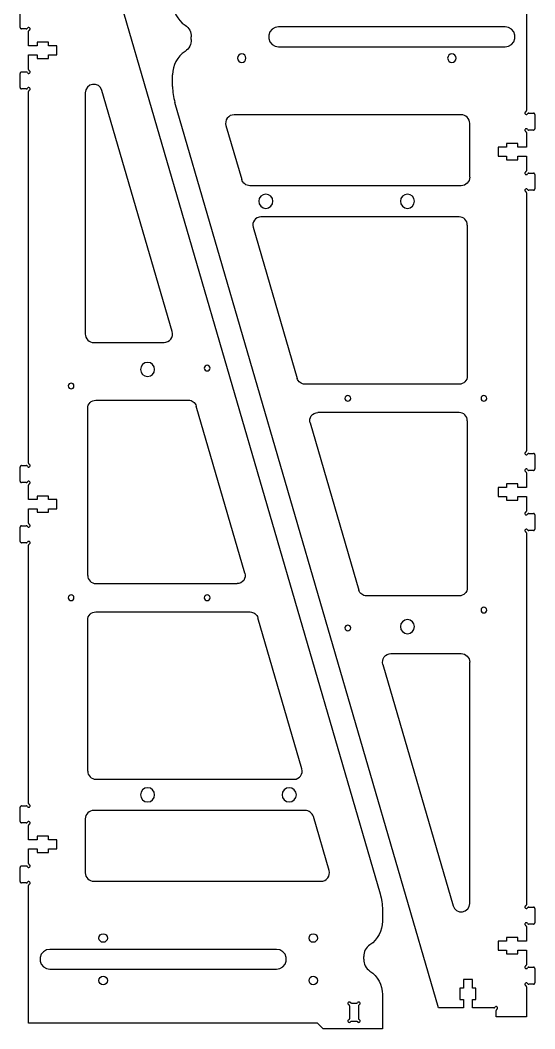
# Model space of a CAD drawing. Header units: inches. Extents: x 0 to 1189, y 0 to 841.
# Drawn here: x 592.1 to 773.8, y 204.2 to 559.8 of the extents above; entities that cross this region are included whole.
import ezdxf

# ---------------------------------------------------------------- set-up
doc = ezdxf.new("R2010")
doc.units = ezdxf.units.IN
doc.header["$MEASUREMENT"] = 0
doc.layers.add('Capa 1', color=7, linetype='Continuous')

msp = doc.modelspace()

# ---------------------------------------------------------------- linework, layer by layer
at = {"layer": 'Capa 1', "color": 7, "lineweight": 25, "true_color": 0xffffff}
for points in [[(770.82, 576.47), (770.82, 527.93)], [(626.11, 571.11), (719.21, 251.78)], [(645.94, 566.38), (646.01, 565.15), (646.22, 563.95), (646.61, 562.79), (647.1, 561.69), (647.74, 560.63), (648.51, 559.68), (649.36, 558.84), (650.35, 558.09)], [(592.1, 557.28), (592.1, 562.26)], [(592.1, 557.28), (592.1, 557.18), (592.14, 557.07), (592.17, 557), (592.24, 556.93), (592.31, 556.86), (592.42, 556.82), (592.49, 556.79), (592.6, 556.75)], [(594.22, 556.75), (592.6, 556.75)], [(594.22, 556.75), (594.29, 556.79), (594.36, 556.79), (594.43, 556.82), (594.47, 556.82), (594.54, 556.86), (594.57, 556.93), (594.64, 556.97), (594.68, 557.04)], [(595.35, 556.33), (595.49, 556.47), (595.59, 556.65), (595.59, 556.86), (595.52, 557.04), (595.38, 557.18), (595.17, 557.25), (594.99, 557.25), (594.78, 557.18), (594.68, 557.04)], [(595.35, 556.33), (595.28, 556.3), (595.24, 556.26), (595.21, 556.22), (595.17, 556.15), (595.14, 556.08), (595.1, 556.05), (595.1, 555.98), (595.1, 555.91)], [(595.1, 550.76), (595.1, 555.91)], [(650.35, 558.09), (650.84, 557.71), (651.26, 557.28), (651.65, 556.82), (651.97, 556.3), (652.22, 555.73), (652.39, 555.17), (652.5, 554.57), (652.53, 553.93)], [(683.33, 557.46), (682.13, 557.25), (681.07, 556.65), (680.3, 555.73), (679.87, 554.57), (679.87, 553.37), (680.3, 552.24), (681.07, 551.29), (682.13, 550.69), (683.33, 550.47)], [(763.34, 557.46), (683.33, 557.46)], [(763.34, 550.47), (764.54, 550.69), (765.56, 551.29), (766.37, 552.24), (766.76, 553.37), (766.76, 554.57), (766.37, 555.73), (765.56, 556.65), (764.54, 557.25), (763.34, 557.46)], [(598.1, 552.06), (598.1, 550.76)], [(602.09, 552.06), (598.1, 552.06)], [(602.09, 550.76), (602.09, 552.06)], [(652.53, 553.01), (652.5, 552.38), (652.39, 551.78), (652.22, 551.22), (651.97, 550.65), (651.65, 550.12), (651.26, 549.66), (650.84, 549.24), (650.35, 548.85)], [(652.53, 553.01), (652.53, 553.93)], [(598.1, 550.76), (595.1, 550.76)], [(605.08, 550.76), (602.09, 550.76)], [(605.08, 547.58), (605.08, 550.76)], [(650.35, 548.85), (649.36, 548.11), (648.51, 547.26), (647.74, 546.31), (647.1, 545.25), (646.61, 544.16), (646.22, 543), (646.01, 541.8), (645.94, 540.56)], [(670.35, 544.97), (670.91, 545.08), (671.41, 545.43), (671.72, 545.89), (671.83, 546.49), (671.72, 547.05), (671.41, 547.55), (670.91, 547.86), (670.35, 547.97), (669.75, 547.86), (669.29, 547.55), (668.94, 547.05), (668.83, 546.49), (668.94, 545.89), (669.29, 545.43), (669.75, 545.08), (670.35, 544.97)], [(683.33, 550.47), (763.34, 550.47)], [(744.54, 544.97), (745.1, 545.08), (745.6, 545.43), (745.91, 545.89), (746.02, 546.49), (745.91, 547.05), (745.6, 547.55), (745.1, 547.86), (744.54, 547.97), (743.97, 547.86), (743.48, 547.55), (743.16, 547.05), (743.02, 546.49), (743.16, 545.89), (743.48, 545.43), (743.97, 545.08), (744.54, 544.97)], [(595.1, 547.58), (598.1, 547.58)], [(595.1, 542.43), (595.1, 547.58)], [(598.1, 547.58), (598.1, 546.31)], [(598.1, 546.31), (602.09, 546.31)], [(602.09, 547.58), (605.08, 547.58)], [(602.09, 546.31), (602.09, 547.58)], [(592.6, 541.58), (592.49, 541.55), (592.42, 541.55), (592.31, 541.48), (592.24, 541.41), (592.17, 541.34), (592.14, 541.27), (592.1, 541.16), (592.1, 541.06)], [(592.1, 536.08), (592.1, 541.06)], [(592.6, 541.58), (594.22, 541.58)], [(594.68, 541.34), (594.64, 541.37), (594.57, 541.41), (594.54, 541.48), (594.47, 541.51), (594.43, 541.55), (594.36, 541.55), (594.29, 541.55), (594.22, 541.58)], [(594.68, 541.34), (594.78, 541.16), (594.99, 541.09), (595.17, 541.09), (595.38, 541.16), (595.52, 541.3), (595.59, 541.48), (595.59, 541.69), (595.49, 541.87), (595.35, 542.01)], [(595.1, 542.43), (595.1, 542.36), (595.1, 542.29), (595.14, 542.25), (595.17, 542.18), (595.21, 542.15), (595.24, 542.08), (595.28, 542.04), (595.35, 542.01)], [(620.96, 535.09), (620.5, 536.05), (619.72, 536.75), (618.74, 537.17), (617.68, 537.21), (616.66, 536.89), (615.84, 536.22), (615.28, 535.3), (615.1, 534.25)], [(645.94, 536.47), (645.94, 540.56)], [(592.1, 536.08), (592.1, 535.98), (592.14, 535.87), (592.17, 535.8), (592.24, 535.73), (592.31, 535.66), (592.42, 535.62), (592.49, 535.59), (592.6, 535.59)], [(594.22, 535.59), (592.6, 535.59)], [(594.22, 535.59), (594.29, 535.59), (594.36, 535.59), (594.43, 535.62), (594.47, 535.62), (594.54, 535.66), (594.57, 535.73), (594.64, 535.76), (594.68, 535.83)], [(595.35, 535.13), (595.49, 535.27), (595.59, 535.45), (595.59, 535.66), (595.52, 535.83), (595.38, 535.98), (595.17, 536.05), (594.99, 536.05), (594.78, 535.98), (594.68, 535.83)], [(595.35, 535.13), (595.28, 535.09), (595.24, 535.06), (595.21, 535.02), (595.17, 534.95), (595.14, 534.88), (595.1, 534.85), (595.1, 534.78), (595.1, 534.71)], [(595.1, 403.65), (595.1, 534.71)], [(615.1, 534.25), (615.1, 449.16)], [(645.76, 450), (620.96, 535.09)], [(645.94, 536.47), (645.94, 535.76), (645.97, 535.06), (646.04, 534.35), (646.15, 533.65), (646.25, 532.94), (646.39, 532.24), (646.54, 531.57), (646.75, 530.86)], [(739.85, 211.53), (646.75, 530.86)], [(667.63, 526.49), (666.96, 526.38), (666.29, 526.17), (665.73, 525.78), (665.23, 525.29), (664.88, 524.69), (664.7, 524.02), (664.63, 523.31), (664.77, 522.64)], [(747.82, 526.49), (667.63, 526.49)], [(750.82, 523.49), (750.78, 524.05), (750.61, 524.62), (750.32, 525.15), (749.93, 525.6), (749.51, 525.96), (748.98, 526.24), (748.42, 526.42), (747.82, 526.49)], [(770.57, 527.51), (770.43, 527.37), (770.33, 527.19), (770.33, 526.98), (770.4, 526.8), (770.54, 526.66), (770.75, 526.59), (770.96, 526.59), (771.14, 526.66), (771.28, 526.84)], [(770.57, 527.51), (770.64, 527.54), (770.68, 527.58), (770.71, 527.65), (770.75, 527.68), (770.78, 527.76), (770.82, 527.79), (770.82, 527.86), (770.82, 527.93)], [(771.7, 527.09), (771.63, 527.09), (771.56, 527.05), (771.49, 527.05), (771.45, 527.01), (771.38, 526.98), (771.35, 526.94), (771.31, 526.87), (771.28, 526.84)], [(771.7, 527.09), (773.32, 527.09)], [(773.82, 526.56), (773.82, 526.66), (773.78, 526.77), (773.75, 526.84), (773.68, 526.94), (773.61, 526.98), (773.54, 527.05), (773.43, 527.05), (773.32, 527.09)], [(773.82, 526.56), (773.82, 521.58)], [(750.82, 504.47), (750.82, 523.49)], [(664.77, 522.64), (670.31, 503.63)], [(771.28, 521.33), (771.14, 521.48), (770.96, 521.55), (770.75, 521.58), (770.54, 521.48), (770.4, 521.33), (770.33, 521.16), (770.33, 520.95), (770.43, 520.77), (770.57, 520.63)], [(770.82, 520.21), (770.82, 520.28), (770.82, 520.35), (770.78, 520.38), (770.75, 520.45), (770.71, 520.52), (770.68, 520.56), (770.64, 520.59), (770.57, 520.63)], [(770.82, 520.21), (770.82, 515.06)], [(771.28, 521.33), (771.31, 521.26), (771.35, 521.23), (771.38, 521.19), (771.45, 521.12), (771.49, 521.12), (771.56, 521.09), (771.63, 521.09), (771.7, 521.09)], [(773.32, 521.09), (771.7, 521.09)], [(773.32, 521.09), (773.43, 521.09), (773.54, 521.12), (773.61, 521.16), (773.68, 521.23), (773.75, 521.3), (773.78, 521.37), (773.82, 521.48), (773.82, 521.58)], [(763.83, 516.36), (763.83, 515.06)], [(767.82, 516.36), (763.83, 516.36)], [(767.82, 515.06), (767.82, 516.36)], [(760.84, 515.06), (760.84, 511.88)], [(763.83, 515.06), (760.84, 515.06)], [(770.82, 515.06), (767.82, 515.06)], [(760.84, 511.88), (763.83, 511.88)], [(763.83, 511.88), (763.83, 510.61)], [(763.83, 510.61), (767.82, 510.61)], [(767.82, 511.88), (770.82, 511.88)], [(767.82, 510.61), (767.82, 511.88)], [(770.82, 511.88), (770.82, 506.73)], [(770.57, 506.31), (770.43, 506.17), (770.33, 505.99), (770.33, 505.78), (770.4, 505.6), (770.54, 505.46), (770.75, 505.39), (770.96, 505.39), (771.14, 505.46), (771.28, 505.64)], [(770.57, 506.31), (770.64, 506.34), (770.68, 506.38), (770.71, 506.45), (770.75, 506.48), (770.78, 506.55), (770.82, 506.62), (770.82, 506.66), (770.82, 506.73)], [(771.7, 505.88), (771.63, 505.88), (771.56, 505.85), (771.49, 505.85), (771.45, 505.81), (771.38, 505.78), (771.35, 505.74), (771.31, 505.67), (771.28, 505.64)], [(771.7, 505.88), (773.32, 505.88)], [(773.82, 505.39), (773.82, 505.46), (773.78, 505.57), (773.75, 505.64), (773.68, 505.74), (773.61, 505.78), (773.54, 505.85), (773.43, 505.85), (773.32, 505.88)], [(773.82, 505.39), (773.82, 500.38)], [(673.17, 501.47), (672.71, 501.51), (672.22, 501.61), (671.79, 501.83), (671.37, 502.07), (671.02, 502.39), (670.7, 502.78), (670.45, 503.17), (670.31, 503.63)], [(750.82, 504.47), (750.78, 503.87), (750.61, 503.31), (750.32, 502.81), (749.93, 502.36), (749.51, 501.97), (748.98, 501.69), (748.42, 501.54), (747.82, 501.47)], [(747.82, 501.47), (673.17, 501.47)], [(678.82, 493.47), (679.8, 493.68), (680.61, 494.21), (681.14, 495.02), (681.32, 495.97), (681.14, 496.92), (680.61, 497.73), (679.8, 498.3), (678.82, 498.47), (677.86, 498.3), (677.05, 497.73), (676.52, 496.92), (676.35, 495.97), (676.52, 495.02), (677.05, 494.21), (677.86, 493.68), (678.82, 493.47)], [(728.84, 493.47), (729.79, 493.68), (730.6, 494.21), (731.13, 495.02), (731.34, 495.97), (731.13, 496.92), (730.6, 497.73), (729.79, 498.3), (728.84, 498.47), (727.89, 498.3), (727.07, 497.73), (726.51, 496.92), (726.33, 495.97), (726.51, 495.02), (727.07, 494.21), (727.89, 493.68), (728.84, 493.47)], [(771.28, 500.13), (771.14, 500.27), (770.96, 500.34), (770.75, 500.38), (770.54, 500.27), (770.4, 500.13), (770.33, 499.96), (770.33, 499.75), (770.43, 499.57), (770.57, 499.43)], [(770.82, 499), (770.82, 499.07), (770.82, 499.15), (770.78, 499.22), (770.75, 499.25), (770.71, 499.32), (770.68, 499.36), (770.64, 499.39), (770.57, 499.43)], [(770.82, 499), (770.82, 407.95)], [(771.28, 500.13), (771.31, 500.06), (771.35, 500.03), (771.38, 499.99), (771.45, 499.96), (771.49, 499.92), (771.56, 499.89), (771.63, 499.89), (771.7, 499.89)], [(773.32, 499.89), (771.7, 499.89)], [(773.32, 499.89), (773.43, 499.89), (773.54, 499.92), (773.61, 499.96), (773.68, 500.03), (773.75, 500.1), (773.78, 500.17), (773.82, 500.27), (773.82, 500.38)], [(677.09, 490.47), (676.45, 490.4), (675.82, 490.18), (675.25, 489.8), (674.79, 489.34), (674.48, 488.74), (674.26, 488.1), (674.23, 487.47), (674.33, 486.8)], [(747.11, 490.47), (677.09, 490.47)], [(749.97, 487.61), (749.9, 488.17), (749.76, 488.7), (749.48, 489.2), (749.12, 489.62), (748.7, 489.97), (748.21, 490.26), (747.68, 490.43), (747.11, 490.47)], [(749.97, 487.61), (749.97, 434.34)], [(674.33, 486.8), (689.86, 433.53)], [(615.1, 449.16), (615.14, 448.59), (615.32, 448.03), (615.6, 447.5), (615.99, 447.04), (616.44, 446.69), (616.94, 446.4), (617.5, 446.23), (618.1, 446.16)], [(642.9, 446.16), (643.57, 446.26), (644.24, 446.48), (644.81, 446.86), (645.3, 447.36), (645.65, 447.96), (645.87, 448.63), (645.9, 449.33), (645.76, 450)], [(618.1, 446.16), (642.9, 446.16)], [(637.08, 439.17), (636.13, 439), (635.32, 438.43), (634.79, 437.62), (634.61, 436.67), (634.79, 435.72), (635.32, 434.9), (636.13, 434.38), (637.08, 434.16), (638.07, 434.38), (638.88, 434.9), (639.41, 435.72), (639.59, 436.67), (639.41, 437.62), (638.88, 438.43), (638.07, 439), (637.08, 439.17)], [(658.14, 438.15), (657.75, 438.08), (657.4, 437.83), (657.19, 437.52), (657.12, 437.13), (657.19, 436.77), (657.4, 436.42), (657.75, 436.21), (658.14, 436.14), (658.49, 436.21), (658.85, 436.42), (659.06, 436.77), (659.13, 437.13), (659.06, 437.52), (658.85, 437.83), (658.49, 438.08), (658.14, 438.15)], [(749.97, 434.34), (749.9, 433.78), (749.76, 433.25), (749.48, 432.75), (749.12, 432.33), (748.7, 431.94), (748.21, 431.69), (747.68, 431.52), (747.11, 431.48)], [(610.09, 431.84), (609.71, 431.76), (609.39, 431.55), (609.18, 431.2), (609.11, 430.85), (609.18, 430.46), (609.39, 430.11), (609.71, 429.9), (610.09, 429.82), (610.48, 429.9), (610.8, 430.11), (611.01, 430.46), (611.08, 430.85), (611.01, 431.2), (610.8, 431.55), (610.48, 431.76), (610.09, 431.84)], [(692.61, 431.48), (692.15, 431.52), (691.73, 431.62), (691.3, 431.8), (690.92, 432.05), (690.56, 432.36), (690.28, 432.72), (690.03, 433.11), (689.86, 433.53)], [(747.11, 431.48), (692.61, 431.48)], [(707.81, 425.49), (708.17, 425.56), (708.52, 425.77), (708.73, 426.08), (708.8, 426.47), (708.73, 426.86), (708.52, 427.18), (708.17, 427.39), (707.81, 427.46), (707.43, 427.39), (707.11, 427.18), (706.86, 426.86), (706.79, 426.47), (706.86, 426.08), (707.11, 425.77), (707.43, 425.56), (707.81, 425.49)], [(755.83, 425.49), (756.21, 425.56), (756.53, 425.77), (756.74, 426.08), (756.81, 426.47), (756.74, 426.86), (756.53, 427.18), (756.21, 427.39), (755.83, 427.46), (755.44, 427.39), (755.12, 427.18), (754.91, 426.86), (754.84, 426.47), (754.91, 426.08), (755.12, 425.77), (755.44, 425.56), (755.83, 425.49)], [(615.95, 422.98), (616.02, 423.51), (616.16, 424.07), (616.44, 424.57), (616.8, 424.99), (617.22, 425.34), (617.71, 425.63), (618.28, 425.77), (618.81, 425.84)], [(618.81, 425.84), (651.55, 425.84)], [(651.55, 425.84), (652, 425.8), (652.43, 425.7), (652.85, 425.49), (653.24, 425.27), (653.59, 424.96), (653.91, 424.6), (654.12, 424.18), (654.3, 423.76)], [(671.48, 364.84), (654.3, 423.76)], [(615.95, 364.03), (615.95, 422.98)], [(694.44, 417.79), (694.34, 418.47), (694.37, 419.14), (694.58, 419.77), (694.9, 420.33), (695.36, 420.79), (695.92, 421.18), (696.56, 421.39), (697.19, 421.46)], [(747.11, 421.46), (697.19, 421.46)], [(749.97, 418.61), (749.9, 419.17), (749.76, 419.7), (749.48, 420.19), (749.12, 420.62), (748.7, 421), (748.21, 421.25), (747.68, 421.43), (747.11, 421.46)], [(694.44, 417.79), (711.62, 358.88)], [(749.97, 418.61), (749.97, 359.69)], [(770.57, 407.49), (770.43, 407.39), (770.33, 407.18), (770.33, 407), (770.4, 406.79), (770.54, 406.65), (770.75, 406.58), (770.96, 406.58), (771.14, 406.68), (771.28, 406.82)], [(770.57, 407.49), (770.64, 407.53), (770.68, 407.6), (770.71, 407.63), (770.75, 407.71), (770.78, 407.74), (770.82, 407.81), (770.82, 407.88), (770.82, 407.95)], [(771.7, 407.07), (771.63, 407.07), (771.56, 407.07), (771.49, 407.03), (771.45, 407), (771.38, 406.96), (771.35, 406.93), (771.31, 406.89), (771.28, 406.82)], [(771.7, 407.07), (773.32, 407.07)], [(773.82, 406.58), (773.82, 406.68), (773.78, 406.75), (773.75, 406.86), (773.68, 406.93), (773.61, 407), (773.54, 407.03), (773.43, 407.07), (773.32, 407.07)], [(773.82, 406.58), (773.82, 401.57)], [(592.6, 402.77), (592.49, 402.77), (592.42, 402.73), (592.31, 402.7), (592.24, 402.63), (592.17, 402.55), (592.14, 402.45), (592.1, 402.38), (592.1, 402.27)], [(592.1, 397.26), (592.1, 402.27)], [(592.6, 402.77), (594.22, 402.77)], [(594.68, 402.52), (594.64, 402.59), (594.57, 402.63), (594.54, 402.66), (594.47, 402.7), (594.43, 402.73), (594.36, 402.77), (594.29, 402.77), (594.22, 402.77)], [(594.68, 402.52), (594.78, 402.38), (594.99, 402.27), (595.17, 402.27), (595.38, 402.34), (595.52, 402.48), (595.59, 402.7), (595.59, 402.87), (595.49, 403.08), (595.35, 403.19)], [(595.1, 403.65), (595.1, 403.58), (595.1, 403.51), (595.14, 403.44), (595.17, 403.4), (595.21, 403.33), (595.24, 403.3), (595.28, 403.22), (595.35, 403.19)], [(771.28, 401.32), (771.14, 401.46), (770.96, 401.57), (770.75, 401.57), (770.54, 401.5), (770.4, 401.36), (770.33, 401.14), (770.33, 400.97), (770.43, 400.79), (770.57, 400.65)], [(770.82, 400.19), (770.82, 400.26), (770.82, 400.33), (770.78, 400.4), (770.75, 400.47), (770.71, 400.51), (770.68, 400.54), (770.64, 400.61), (770.57, 400.65)], [(770.82, 400.19), (770.82, 395.08)], [(771.28, 401.32), (771.31, 401.28), (771.35, 401.21), (771.38, 401.18), (771.45, 401.14), (771.49, 401.11), (771.56, 401.07), (771.63, 401.07), (771.7, 401.07)], [(773.32, 401.07), (771.7, 401.07)], [(773.32, 401.07), (773.43, 401.07), (773.54, 401.11), (773.61, 401.14), (773.68, 401.21), (773.75, 401.28), (773.78, 401.39), (773.82, 401.46), (773.82, 401.57)], [(592.1, 397.26), (592.1, 397.16), (592.14, 397.09), (592.17, 396.98), (592.24, 396.91), (592.31, 396.84), (592.42, 396.8), (592.49, 396.77), (592.6, 396.77)], [(594.22, 396.77), (592.6, 396.77)], [(594.22, 396.77), (594.29, 396.77), (594.36, 396.8), (594.43, 396.8), (594.47, 396.84), (594.54, 396.87), (594.57, 396.91), (594.64, 396.98), (594.68, 397.02)], [(595.35, 396.35), (595.49, 396.49), (595.59, 396.66), (595.59, 396.84), (595.52, 397.05), (595.38, 397.19), (595.17, 397.26), (594.99, 397.26), (594.78, 397.16), (594.68, 397.02)], [(595.35, 396.35), (595.28, 396.31), (595.24, 396.24), (595.21, 396.2), (595.17, 396.17), (595.14, 396.1), (595.1, 396.03), (595.1, 395.96), (595.1, 395.89)], [(595.1, 390.77), (595.1, 395.89)], [(760.84, 395.08), (760.84, 391.87)], [(763.83, 395.08), (760.84, 395.08)], [(763.83, 396.35), (763.83, 395.08)], [(767.82, 396.35), (763.83, 396.35)], [(767.82, 395.08), (767.82, 396.35)], [(770.82, 395.08), (767.82, 395.08)], [(602.09, 392.04), (598.1, 392.04)], [(598.1, 392.04), (598.1, 390.77)], [(602.09, 390.77), (602.09, 392.04)], [(760.84, 391.87), (763.83, 391.87)], [(763.83, 391.87), (763.83, 390.6)], [(767.82, 391.87), (770.82, 391.87)], [(767.82, 390.6), (767.82, 391.87)], [(770.82, 391.87), (770.82, 386.75)], [(598.1, 390.77), (595.1, 390.77)], [(605.08, 390.77), (602.09, 390.77)], [(605.08, 387.56), (605.08, 390.77)], [(763.83, 390.6), (767.82, 390.6)], [(595.1, 387.56), (598.1, 387.56)], [(595.1, 382.45), (595.1, 387.56)], [(598.1, 387.56), (598.1, 386.29)], [(598.1, 386.29), (602.09, 386.29)], [(602.09, 387.56), (605.08, 387.56)], [(602.09, 386.29), (602.09, 387.56)], [(770.57, 386.29), (770.43, 386.19), (770.33, 385.97), (770.33, 385.8), (770.4, 385.59), (770.54, 385.44), (770.75, 385.37), (770.96, 385.37), (771.14, 385.48), (771.28, 385.62)], [(770.57, 386.29), (770.64, 386.33), (770.68, 386.4), (770.71, 386.43), (770.75, 386.5), (770.78, 386.54), (770.82, 386.61), (770.82, 386.68), (770.82, 386.75)], [(771.7, 385.87), (771.63, 385.87), (771.56, 385.87), (771.49, 385.83), (771.45, 385.8), (771.38, 385.76), (771.35, 385.73), (771.31, 385.69), (771.28, 385.62)], [(771.7, 385.87), (773.32, 385.87)], [(773.82, 385.37), (773.82, 385.48), (773.78, 385.55), (773.75, 385.66), (773.68, 385.73), (773.61, 385.8), (773.54, 385.83), (773.43, 385.87), (773.32, 385.87)], [(773.82, 385.37), (773.82, 380.37)], [(592.6, 381.56), (592.49, 381.56), (592.42, 381.53), (592.31, 381.49), (592.24, 381.42), (592.17, 381.35), (592.14, 381.25), (592.1, 381.18), (592.1, 381.07)], [(592.1, 376.06), (592.1, 381.07)], [(592.6, 381.56), (594.22, 381.56)], [(594.68, 381.32), (594.64, 381.39), (594.57, 381.42), (594.54, 381.46), (594.47, 381.49), (594.43, 381.53), (594.36, 381.56), (594.29, 381.56), (594.22, 381.56)], [(594.68, 381.32), (594.78, 381.18), (594.99, 381.07), (595.17, 381.07), (595.38, 381.14), (595.52, 381.28), (595.59, 381.49), (595.59, 381.67), (595.49, 381.88), (595.35, 381.99)], [(595.1, 382.45), (595.1, 382.38), (595.1, 382.31), (595.14, 382.23), (595.17, 382.2), (595.21, 382.13), (595.24, 382.09), (595.28, 382.02), (595.35, 381.99)], [(771.28, 380.12), (771.14, 380.26), (770.96, 380.37), (770.75, 380.37), (770.54, 380.29), (770.4, 380.15), (770.33, 379.98), (770.33, 379.77), (770.43, 379.59), (770.57, 379.45)], [(770.82, 379.02), (770.82, 379.06), (770.82, 379.13), (770.78, 379.2), (770.75, 379.27), (770.71, 379.31), (770.68, 379.38), (770.64, 379.41), (770.57, 379.45)], [(770.82, 379.02), (770.82, 247.93)], [(771.28, 380.12), (771.31, 380.08), (771.35, 380.01), (771.38, 379.98), (771.45, 379.94), (771.49, 379.91), (771.56, 379.91), (771.63, 379.87), (771.7, 379.87)], [(773.32, 379.87), (771.7, 379.87)], [(773.32, 379.87), (773.43, 379.87), (773.54, 379.91), (773.61, 379.94), (773.68, 380.01), (773.75, 380.08), (773.78, 380.19), (773.82, 380.26), (773.82, 380.37)], [(592.1, 376.06), (592.1, 375.96), (592.14, 375.88), (592.17, 375.78), (592.24, 375.71), (592.31, 375.64), (592.42, 375.6), (592.49, 375.57), (592.6, 375.57)], [(594.22, 375.57), (592.6, 375.57)], [(594.22, 375.57), (594.29, 375.57), (594.36, 375.6), (594.43, 375.6), (594.47, 375.64), (594.54, 375.67), (594.57, 375.71), (594.64, 375.78), (594.68, 375.81)], [(595.35, 375.14), (595.49, 375.28), (595.59, 375.46), (595.59, 375.67), (595.52, 375.85), (595.38, 375.99), (595.17, 376.06), (594.99, 376.06), (594.78, 375.96), (594.68, 375.81)], [(595.35, 375.14), (595.28, 375.11), (595.24, 375.07), (595.21, 375), (595.17, 374.97), (595.14, 374.9), (595.1, 374.83), (595.1, 374.76), (595.1, 374.72)], [(595.1, 283.63), (595.1, 374.72)], [(615.95, 364.03), (616.02, 363.47), (616.16, 362.94), (616.44, 362.44), (616.8, 362.02), (617.22, 361.67), (617.71, 361.39), (618.28, 361.21), (618.81, 361.17)], [(671.48, 364.84), (671.58, 364.17), (671.55, 363.54), (671.34, 362.9), (671.02, 362.3), (670.56, 361.84), (670, 361.46), (669.36, 361.24), (668.73, 361.17)], [(618.81, 361.17), (668.73, 361.17)], [(749.97, 359.69), (749.9, 359.13), (749.76, 358.6), (749.48, 358.07), (749.12, 357.65), (748.7, 357.29), (748.21, 357.05), (747.68, 356.87), (747.11, 356.8)], [(610.09, 357.19), (609.71, 357.08), (609.39, 356.87), (609.18, 356.55), (609.11, 356.16), (609.18, 355.78), (609.39, 355.46), (609.71, 355.25), (610.09, 355.18), (610.48, 355.25), (610.8, 355.46), (611.01, 355.78), (611.08, 356.16), (611.01, 356.55), (610.8, 356.87), (610.48, 357.08), (610.09, 357.19)], [(658.14, 357.19), (657.75, 357.08), (657.4, 356.87), (657.19, 356.55), (657.12, 356.16), (657.19, 355.78), (657.4, 355.46), (657.75, 355.25), (658.14, 355.18), (658.49, 355.25), (658.85, 355.46), (659.06, 355.78), (659.13, 356.16), (659.06, 356.55), (658.85, 356.87), (658.49, 357.08), (658.14, 357.19)], [(714.37, 356.8), (713.92, 356.83), (713.49, 356.98), (713.07, 357.15), (712.68, 357.4), (712.33, 357.68), (712.05, 358.03), (711.8, 358.46), (711.62, 358.88)], [(747.11, 356.8), (714.37, 356.8)], [(755.83, 350.8), (756.21, 350.87), (756.53, 351.12), (756.74, 351.44), (756.81, 351.83), (756.74, 352.21), (756.53, 352.53), (756.21, 352.74), (755.83, 352.81), (755.44, 352.74), (755.12, 352.53), (754.91, 352.21), (754.84, 351.83), (754.91, 351.44), (755.12, 351.12), (755.44, 350.87), (755.83, 350.8)], [(615.95, 348.3), (616.02, 348.86), (616.16, 349.39), (616.44, 349.88), (616.8, 350.34), (617.22, 350.7), (617.71, 350.94), (618.28, 351.12), (618.81, 351.16)], [(618.81, 351.16), (673.31, 351.16)], [(673.31, 351.16), (673.77, 351.12), (674.19, 351.01), (674.62, 350.84), (675.01, 350.59), (675.36, 350.31), (675.68, 349.92), (675.89, 349.53), (676.06, 349.11)], [(691.59, 295.84), (676.06, 349.11)], [(615.95, 295.03), (615.95, 348.3)], [(707.81, 344.49), (708.17, 344.59), (708.52, 344.81), (708.73, 345.12), (708.8, 345.51), (708.73, 345.9), (708.52, 346.22), (708.17, 346.43), (707.81, 346.5), (707.43, 346.43), (707.11, 346.22), (706.86, 345.9), (706.79, 345.51), (706.86, 345.12), (707.11, 344.81), (707.43, 344.59), (707.81, 344.49)], [(728.84, 343.46), (729.79, 343.68), (730.6, 344.21), (731.13, 345.02), (731.34, 345.97), (731.13, 346.92), (730.6, 347.73), (729.79, 348.3), (728.84, 348.47), (727.89, 348.3), (727.07, 347.73), (726.51, 346.92), (726.33, 345.97), (726.51, 345.02), (727.07, 344.21), (727.89, 343.68), (728.84, 343.46)], [(720.16, 332.63), (720.02, 333.3), (720.09, 334.01), (720.27, 334.68), (720.62, 335.28), (721.11, 335.77), (721.68, 336.16), (722.35, 336.41), (723.02, 336.48)], [(723.02, 336.48), (747.82, 336.48)], [(747.82, 336.48), (748.42, 336.41), (748.98, 336.23), (749.51, 335.95), (749.93, 335.6), (750.32, 335.14), (750.61, 334.61), (750.78, 334.05), (750.82, 333.48)], [(720.16, 332.63), (744.96, 247.54)], [(750.82, 248.39), (750.82, 333.48)], [(688.83, 292.17), (689.5, 292.24), (690.1, 292.49), (690.67, 292.84), (691.13, 293.3), (691.44, 293.9), (691.66, 294.53), (691.69, 295.17), (691.59, 295.84)], [(615.95, 295.03), (616.02, 294.46), (616.16, 293.93), (616.44, 293.44), (616.8, 293.02), (617.22, 292.66), (617.71, 292.38), (618.28, 292.24), (618.81, 292.17)], [(618.81, 292.17), (688.83, 292.17)], [(637.08, 289.17), (636.13, 289), (635.32, 288.43), (634.79, 287.62), (634.61, 286.67), (634.79, 285.71), (635.32, 284.9), (636.13, 284.37), (637.08, 284.16), (638.07, 284.37), (638.88, 284.9), (639.41, 285.71), (639.59, 286.67), (639.41, 287.62), (638.88, 288.43), (638.07, 289), (637.08, 289.17)], [(687.11, 289.17), (686.15, 289), (685.34, 288.43), (684.78, 287.62), (684.6, 286.67), (684.78, 285.71), (685.34, 284.9), (686.15, 284.37), (687.11, 284.16), (688.06, 284.37), (688.87, 284.9), (689.4, 285.71), (689.61, 286.67), (689.4, 287.62), (688.87, 288.43), (688.06, 289), (687.11, 289.17)], [(592.6, 282.79), (592.49, 282.75), (592.42, 282.72), (592.31, 282.68), (592.24, 282.61), (592.17, 282.54), (592.14, 282.47), (592.1, 282.36), (592.1, 282.26)], [(592.1, 277.28), (592.1, 282.26)], [(592.6, 282.79), (594.22, 282.79)], [(594.68, 282.5), (594.64, 282.57), (594.57, 282.61), (594.54, 282.68), (594.47, 282.72), (594.43, 282.72), (594.36, 282.75), (594.29, 282.75), (594.22, 282.79)], [(594.68, 282.5), (594.78, 282.36), (594.99, 282.29), (595.17, 282.29), (595.38, 282.36), (595.52, 282.5), (595.59, 282.68), (595.59, 282.89), (595.49, 283.07), (595.35, 283.21)], [(595.1, 283.63), (595.1, 283.56), (595.1, 283.49), (595.14, 283.46), (595.17, 283.39), (595.21, 283.32), (595.24, 283.28), (595.28, 283.25), (595.35, 283.21)], [(618.1, 281.16), (617.5, 281.13), (616.94, 280.95), (616.44, 280.67), (615.99, 280.28), (615.6, 279.82), (615.32, 279.33), (615.14, 278.77), (615.1, 278.17)], [(692.75, 281.16), (618.1, 281.16)], [(695.64, 279.01), (695.47, 279.47), (695.22, 279.89), (694.9, 280.25), (694.55, 280.56), (694.13, 280.81), (693.7, 281.02), (693.24, 281.13), (692.75, 281.16)], [(615.1, 278.17), (615.1, 259.19)], [(701.18, 260), (695.64, 279.01)], [(592.1, 277.28), (592.1, 277.18), (592.14, 277.07), (592.17, 277), (592.24, 276.93), (592.31, 276.86), (592.42, 276.82), (592.49, 276.79), (592.6, 276.75)], [(594.22, 276.75), (592.6, 276.75)], [(594.22, 276.75), (594.29, 276.79), (594.36, 276.79), (594.43, 276.82), (594.47, 276.82), (594.54, 276.86), (594.57, 276.93), (594.64, 276.97), (594.68, 277.04)], [(595.35, 276.33), (595.49, 276.47), (595.59, 276.65), (595.59, 276.86), (595.52, 277.04), (595.38, 277.18), (595.17, 277.25), (594.99, 277.25), (594.78, 277.18), (594.68, 277.04)], [(595.35, 276.33), (595.28, 276.3), (595.24, 276.26), (595.21, 276.22), (595.17, 276.15), (595.14, 276.08), (595.1, 276.05), (595.1, 275.98), (595.1, 275.91)], [(595.1, 270.76), (595.1, 275.91)], [(598.1, 270.76), (595.1, 270.76)], [(598.1, 272.06), (598.1, 270.76)], [(602.09, 272.06), (598.1, 272.06)], [(602.09, 270.76), (602.09, 272.06)], [(605.08, 270.76), (602.09, 270.76)], [(605.08, 267.58), (605.08, 270.76)], [(595.1, 267.58), (598.1, 267.58)], [(595.1, 262.43), (595.1, 267.58)], [(598.1, 267.58), (598.1, 266.31)], [(602.09, 267.58), (605.08, 267.58)], [(602.09, 266.31), (602.09, 267.58)], [(598.1, 266.31), (602.09, 266.31)], [(592.6, 261.58), (592.49, 261.55), (592.42, 261.55), (592.31, 261.48), (592.24, 261.41), (592.17, 261.34), (592.14, 261.27), (592.1, 261.16), (592.1, 261.06)], [(592.1, 256.08), (592.1, 261.06)], [(592.6, 261.58), (594.22, 261.58)], [(594.68, 261.3), (594.64, 261.37), (594.57, 261.41), (594.54, 261.48), (594.47, 261.51), (594.43, 261.55), (594.36, 261.55), (594.29, 261.55), (594.22, 261.58)], [(594.68, 261.3), (594.78, 261.16), (594.99, 261.09), (595.17, 261.09), (595.38, 261.16), (595.52, 261.3), (595.59, 261.48), (595.59, 261.69), (595.49, 261.87), (595.35, 262.01)], [(595.1, 262.43), (595.1, 262.36), (595.1, 262.29), (595.14, 262.26), (595.17, 262.18), (595.21, 262.15), (595.24, 262.08), (595.28, 262.04), (595.35, 262.01)], [(698.29, 256.19), (698.96, 256.26), (699.63, 256.47), (700.19, 256.86), (700.69, 257.39), (701.04, 257.99), (701.25, 258.62), (701.29, 259.33), (701.18, 260)], [(615.1, 259.19), (615.14, 258.59), (615.32, 258.02), (615.6, 257.49), (615.99, 257.03), (616.44, 256.68), (616.94, 256.4), (617.5, 256.22), (618.1, 256.19)], [(618.1, 256.19), (698.29, 256.19)], [(592.1, 256.08), (592.1, 255.98), (592.14, 255.87), (592.17, 255.8), (592.24, 255.73), (592.31, 255.66), (592.42, 255.62), (592.49, 255.59), (592.6, 255.59)], [(594.22, 255.59), (592.6, 255.59)], [(594.22, 255.59), (594.29, 255.59), (594.36, 255.59), (594.43, 255.62), (594.47, 255.62), (594.54, 255.66), (594.57, 255.73), (594.64, 255.76), (594.68, 255.83)], [(595.35, 255.13), (595.49, 255.27), (595.59, 255.45), (595.59, 255.66), (595.52, 255.83), (595.38, 255.98), (595.17, 256.05), (594.99, 256.05), (594.78, 255.98), (594.68, 255.83)], [(595.35, 255.13), (595.28, 255.09), (595.24, 255.06), (595.21, 255.02), (595.17, 254.95), (595.14, 254.88), (595.1, 254.85), (595.1, 254.78), (595.1, 254.71)], [(595.1, 206.16), (595.1, 254.71)], [(719.21, 251.78), (719.38, 251.11), (719.53, 250.4), (719.67, 249.7), (719.77, 248.99), (719.88, 248.28), (719.95, 247.58), (719.98, 246.87), (719.98, 246.17)], [(719.98, 246.17), (719.98, 242.08)], [(744.96, 247.54), (745.42, 246.59), (746.2, 245.89), (747.18, 245.46), (748.24, 245.43), (749.26, 245.78), (750.11, 246.42), (750.64, 247.33), (750.82, 248.39)], [(770.57, 247.51), (770.43, 247.37), (770.33, 247.19), (770.33, 246.98), (770.4, 246.8), (770.54, 246.66), (770.75, 246.59), (770.96, 246.59), (771.14, 246.66), (771.28, 246.84)], [(770.57, 247.51), (770.64, 247.54), (770.68, 247.58), (770.71, 247.65), (770.75, 247.69), (770.78, 247.76), (770.82, 247.83), (770.82, 247.86), (770.82, 247.93)], [(771.7, 247.09), (771.63, 247.09), (771.56, 247.05), (771.49, 247.05), (771.45, 247.02), (771.38, 246.98), (771.35, 246.91), (771.31, 246.87), (771.28, 246.84)], [(771.7, 247.09), (773.32, 247.09)], [(773.82, 246.56), (773.82, 246.66), (773.78, 246.77), (773.75, 246.84), (773.68, 246.91), (773.61, 246.98), (773.54, 247.05), (773.43, 247.05), (773.32, 247.09)], [(773.82, 246.56), (773.82, 241.58)], [(719.98, 242.08), (719.91, 240.84), (719.7, 239.64), (719.31, 238.48), (718.82, 237.38), (718.18, 236.33), (717.41, 235.37), (716.56, 234.53), (715.57, 233.79)], [(771.28, 241.34), (771.14, 241.48), (770.96, 241.55), (770.75, 241.58), (770.54, 241.48), (770.4, 241.34), (770.33, 241.16), (770.33, 240.95), (770.43, 240.77), (770.57, 240.63)], [(770.82, 240.21), (770.82, 240.28), (770.82, 240.35), (770.78, 240.38), (770.75, 240.45), (770.71, 240.52), (770.68, 240.56), (770.64, 240.59), (770.57, 240.63)], [(770.82, 240.21), (770.82, 235.06)], [(771.28, 241.34), (771.31, 241.26), (771.35, 241.23), (771.38, 241.16), (771.45, 241.12), (771.49, 241.12), (771.56, 241.09), (771.63, 241.09), (771.7, 241.09)], [(773.32, 241.09), (771.7, 241.09)], [(773.32, 241.09), (773.43, 241.09), (773.54, 241.12), (773.61, 241.16), (773.68, 241.23), (773.75, 241.3), (773.78, 241.37), (773.82, 241.48), (773.82, 241.58)], [(621.38, 234.67), (620.82, 234.77), (620.32, 235.13), (620.01, 235.58), (619.9, 236.18), (620.01, 236.75), (620.32, 237.24), (620.82, 237.56), (621.38, 237.67), (621.95, 237.56), (622.44, 237.24), (622.79, 236.75), (622.9, 236.18), (622.79, 235.58), (622.44, 235.13), (621.95, 234.77), (621.38, 234.67)], [(695.61, 234.67), (695.01, 234.77), (694.51, 235.13), (694.2, 235.58), (694.09, 236.18), (694.2, 236.75), (694.51, 237.24), (695.01, 237.56), (695.61, 237.67), (696.17, 237.56), (696.67, 237.24), (696.98, 236.75), (697.09, 236.18), (696.98, 235.58), (696.67, 235.13), (696.17, 234.77), (695.61, 234.67)], [(760.84, 235.06), (760.84, 231.88)], [(763.83, 235.06), (760.84, 235.06)], [(763.83, 236.36), (763.83, 235.06)], [(767.82, 236.36), (763.83, 236.36)], [(767.82, 235.06), (767.82, 236.36)], [(770.82, 235.06), (767.82, 235.06)], [(602.58, 232.16), (601.42, 231.95), (600.36, 231.35), (599.58, 230.43), (599.16, 229.27), (599.16, 228.07), (599.58, 226.91), (600.36, 225.99), (601.42, 225.39), (602.58, 225.18)], [(682.59, 232.16), (602.58, 232.16)], [(682.59, 225.18), (683.79, 225.39), (684.85, 225.99), (685.62, 226.91), (686.05, 228.07), (686.05, 229.27), (685.62, 230.43), (684.85, 231.35), (683.79, 231.95), (682.59, 232.16)], [(715.57, 233.79), (715.12, 233.43), (714.66, 232.97), (714.3, 232.52), (713.95, 231.99), (713.7, 231.42), (713.53, 230.86), (713.42, 230.26), (713.39, 229.66)], [(760.84, 231.88), (763.83, 231.88)], [(763.83, 231.88), (763.83, 230.61)], [(767.82, 231.88), (770.82, 231.88)], [(767.82, 230.61), (767.82, 231.88)], [(770.82, 231.88), (770.82, 226.73)], [(713.39, 228.71), (713.39, 229.66)], [(713.39, 228.71), (713.42, 228.07), (713.53, 227.47), (713.7, 226.91), (713.95, 226.34), (714.3, 225.81), (714.66, 225.35), (715.12, 224.93), (715.57, 224.54)], [(763.83, 230.61), (767.82, 230.61)], [(602.58, 225.18), (682.59, 225.18)], [(715.57, 224.54), (716.56, 223.8), (717.41, 222.96), (718.18, 222), (718.82, 220.94), (719.31, 219.85), (719.7, 218.69), (719.91, 217.49), (719.98, 216.25)], [(770.57, 226.31), (770.43, 226.17), (770.33, 225.99), (770.33, 225.78), (770.4, 225.6), (770.54, 225.46), (770.75, 225.39), (770.96, 225.39), (771.14, 225.46), (771.28, 225.64)], [(770.57, 226.31), (770.64, 226.34), (770.68, 226.38), (770.71, 226.45), (770.75, 226.48), (770.78, 226.55), (770.82, 226.62), (770.82, 226.66), (770.82, 226.73)], [(771.7, 225.88), (771.63, 225.88), (771.56, 225.85), (771.49, 225.85), (771.45, 225.81), (771.38, 225.78), (771.35, 225.74), (771.31, 225.67), (771.28, 225.64)], [(771.7, 225.88), (773.32, 225.88)], [(773.82, 225.39), (773.82, 225.46), (773.78, 225.57), (773.75, 225.64), (773.68, 225.74), (773.61, 225.78), (773.54, 225.85), (773.43, 225.85), (773.32, 225.88)], [(773.82, 225.39), (773.82, 220.38)], [(621.38, 219.67), (620.82, 219.78), (620.32, 220.1), (620.01, 220.59), (619.9, 221.16), (620.01, 221.76), (620.32, 222.21), (620.82, 222.57), (621.38, 222.67), (621.95, 222.57), (622.44, 222.21), (622.79, 221.76), (622.9, 221.16), (622.79, 220.59), (622.44, 220.1), (621.95, 219.78), (621.38, 219.67)], [(695.61, 219.67), (695.01, 219.78), (694.51, 220.1), (694.2, 220.59), (694.09, 221.16), (694.2, 221.76), (694.51, 222.21), (695.01, 222.57), (695.61, 222.67), (696.17, 222.57), (696.67, 222.21), (696.98, 221.76), (697.09, 221.16), (696.98, 220.59), (696.67, 220.1), (696.17, 219.78), (695.61, 219.67)], [(748.59, 221.51), (748.59, 218.51)], [(751.77, 221.51), (748.59, 221.51)], [(751.77, 218.51), (751.77, 221.51)], [(747.29, 218.51), (747.29, 214.52)], [(748.59, 218.51), (747.29, 218.51)], [(753.04, 218.51), (751.77, 218.51)], [(753.04, 214.52), (753.04, 218.51)], [(771.28, 220.13), (771.14, 220.27), (770.96, 220.34), (770.75, 220.38), (770.54, 220.27), (770.4, 220.13), (770.33, 219.96), (770.33, 219.75), (770.43, 219.57), (770.57, 219.43)], [(770.82, 219), (770.82, 219.07), (770.82, 219.15), (770.78, 219.18), (770.75, 219.25), (770.71, 219.32), (770.68, 219.36), (770.64, 219.39), (770.57, 219.43)], [(770.82, 219), (770.82, 208.42)], [(771.28, 220.13), (771.31, 220.06), (771.35, 220.03), (771.38, 219.99), (771.45, 219.96), (771.49, 219.92), (771.56, 219.89), (771.63, 219.89), (771.7, 219.89)], [(773.32, 219.89), (771.7, 219.89)], [(773.32, 219.89), (773.43, 219.89), (773.54, 219.92), (773.61, 219.96), (773.68, 220.03), (773.75, 220.1), (773.78, 220.17), (773.82, 220.27), (773.82, 220.38)], [(708.77, 213.36), (708.62, 213.54), (708.45, 213.61), (708.24, 213.61), (708.06, 213.54), (707.92, 213.4), (707.85, 213.22), (707.85, 213.01), (707.95, 212.83), (708.1, 212.69)], [(711.91, 212.69), (712.05, 212.83), (712.12, 213.01), (712.12, 213.22), (712.05, 213.4), (711.91, 213.54), (711.73, 213.61), (711.52, 213.61), (711.34, 213.54), (711.2, 213.36)], [(719.98, 216.25), (719.98, 204.15)], [(747.29, 214.52), (748.59, 214.52)], [(748.59, 214.52), (748.59, 211.53)], [(751.77, 214.52), (753.04, 214.52)], [(751.77, 211.53), (751.77, 214.52)], [(708.1, 212.69), (708.13, 212.65), (708.2, 212.62), (708.24, 212.55), (708.27, 212.51), (708.31, 212.44), (708.31, 212.37), (708.34, 212.3), (708.34, 212.27)], [(708.34, 212.27), (708.34, 207.79)], [(709.19, 213.11), (709.15, 213.11), (709.08, 213.15), (709.01, 213.15), (708.94, 213.18), (708.91, 213.22), (708.84, 213.25), (708.8, 213.32), (708.77, 213.36)], [(710.78, 213.11), (709.19, 213.11)], [(711.2, 213.36), (711.16, 213.32), (711.13, 213.25), (711.09, 213.22), (711.02, 213.18), (710.95, 213.15), (710.92, 213.15), (710.85, 213.11), (710.78, 213.11)], [(711.62, 212.27), (711.66, 212.3), (711.66, 212.37), (711.69, 212.44), (711.69, 212.51), (711.73, 212.55), (711.8, 212.62), (711.83, 212.65), (711.91, 212.69)], [(711.62, 207.79), (711.62, 212.27)], [(748.59, 211.53), (739.85, 211.53)], [(759.32, 211.53), (751.77, 211.53)], [(759.32, 211.53), (759.39, 211.53), (759.46, 211.53), (759.5, 211.56), (759.57, 211.6), (759.6, 211.63), (759.67, 211.67), (759.71, 211.7), (759.74, 211.77)], [(760.41, 211.1), (760.59, 211.21), (760.66, 211.42), (760.66, 211.6), (760.59, 211.81), (760.45, 211.95), (760.27, 212.02), (760.06, 212.02), (759.88, 211.91), (759.74, 211.77)], [(760.41, 211.1), (760.38, 211.07), (760.34, 211), (760.27, 210.96), (760.24, 210.89), (760.2, 210.86), (760.2, 210.78), (760.2, 210.71), (760.17, 210.64)], [(760.17, 208.42), (760.17, 210.64)], [(708.1, 207.36), (707.95, 207.22), (707.85, 207.05), (707.85, 206.83), (707.92, 206.66), (708.06, 206.52), (708.24, 206.41), (708.45, 206.45), (708.62, 206.52), (708.77, 206.66)], [(708.34, 207.79), (708.34, 207.72), (708.31, 207.64), (708.31, 207.61), (708.27, 207.54), (708.24, 207.47), (708.2, 207.43), (708.13, 207.4), (708.1, 207.36)], [(708.77, 206.66), (708.8, 206.73), (708.84, 206.76), (708.91, 206.83), (708.94, 206.87), (709.01, 206.87), (709.08, 206.9), (709.15, 206.9), (709.19, 206.9)], [(709.19, 206.9), (710.78, 206.9)], [(710.78, 206.9), (710.85, 206.9), (710.92, 206.9), (710.95, 206.87), (711.02, 206.87), (711.09, 206.83), (711.13, 206.76), (711.16, 206.73), (711.2, 206.66)], [(711.2, 206.66), (711.34, 206.52), (711.52, 206.45), (711.73, 206.41), (711.91, 206.52), (712.05, 206.66), (712.12, 206.83), (712.12, 207.05), (712.05, 207.22), (711.91, 207.36)], [(711.91, 207.36), (711.83, 207.4), (711.8, 207.43), (711.73, 207.47), (711.69, 207.54), (711.69, 207.61), (711.66, 207.64), (711.66, 207.72), (711.62, 207.79)], [(770.82, 208.42), (760.17, 208.42)], [(697.09, 206.16), (595.1, 206.16)], [(699.1, 204.15), (697.09, 206.16)], [(719.98, 204.15), (699.1, 204.15)]]:
    msp.add_lwpolyline(points, dxfattribs=at)

doc.saveas('drawing.dxf')
